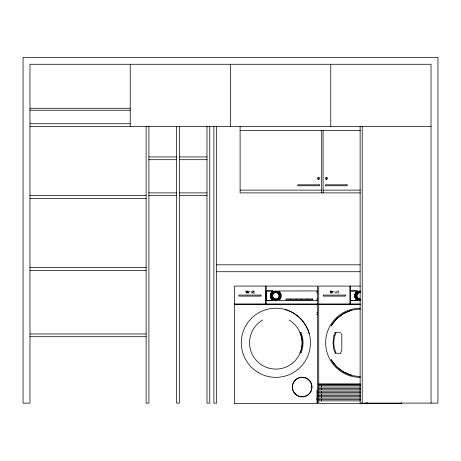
<?xml version="1.0" encoding="UTF-8"?>
<svg xmlns="http://www.w3.org/2000/svg" width="461" height="461" viewBox="0 0 461 461"><rect width="100%" height="100%" fill="white"/><g stroke="black" fill="none" stroke-linecap="round" stroke-linejoin="round"><path stroke-width="0.69" d="M252.703 292.234L252.19 292.96L251.159 292.764M279.994 296.872L280.075 296.227M280.081 296.896L280.161 296.296M247.09 291.058L246.698 292.407L246.312 291.058L245.742 291.058L246.341 292.966L247.061 292.966L247.661 291.058M331.453 291.058L331.061 292.407L330.675 291.058L330.105 291.058L330.704 292.966L331.424 292.966L332.024 291.058M300.14 352.774C302.981 346.574 302.981 339.002 300.14 332.802M300.97 352.774C303.718 346.563 303.718 339.014 300.97 332.802M251.562 291.652L252.063 291.559M335.925 291.652L336.426 291.559M272.088 293.582L272.514 293.173M356.451 293.582L356.808 293.121M356.526 293.628L356.877 293.173M336.887 292.764L335.522 292.764M340.742 352.717L341.808 350.51L341.808 335.049L341.013 333.084M253.51 291.704L254.051 291.646M337.873 291.704L338.414 291.646M351.524 310.311L343.422 313.664L336.455 319.006L331.113 325.967A33.624 33.624 0 0 1 360.231 309.164M254.184 291.018L253.366 291.058M338.547 291.018L337.729 291.058M29.965 108.283L130.233 108.283M29.965 110.237L130.233 110.237M29.965 123.744L130.054 123.744M29.965 126.51L431.035 126.51M240.106 130.659L360.306 130.659M148.903 156.936L176.563 156.936M179.329 156.936L206.989 156.936M148.903 159.702L176.563 159.702M179.329 159.702L206.989 159.702M240.106 190.128L321.703 190.128M323.086 190.128L360.306 190.128M148.903 192.894L176.563 192.894M179.329 192.894L206.989 192.894M360.306 192.894L240.106 192.894L240.106 126.51M29.965 195.66L146.137 195.66M148.903 195.66L176.563 195.66M179.329 195.66L206.989 195.66M29.965 198.426L146.137 198.426M216.67 264.81L360.012 264.81M29.965 267.576L146.137 267.576M29.965 270.342L146.137 270.342M216.67 271.725L360.012 271.725M360.496 286.085L318.741 286.085L318.741 403.64L401.721 403.64L401.721 402.614M266.187 290.926L273.166 290.926L271.955 291.853A5.532 5.532 0 0 0 271.955 299.679M317.358 290.926L278.634 290.977A5.532 5.532 0 0 1 278.634 300.555L317.358 300.607M350.55 290.926L357.529 290.926L356.272 291.807A5.595 5.595 0 0 0 356.272 299.725L357.338 300.543L350.614 300.543M350.614 290.989L357.338 290.989M247.759 291.26L248.323 291.26M332.122 291.26L332.686 291.26M316.667 291.617L317.358 291.617M316.667 292.902L317.358 292.902M253.51 292.966L252.945 292.966L252.945 291.058M254.057 292.966L254.622 292.966M332.686 292.966L332.122 292.966L332.122 291.68M334.548 292.966L335.112 292.966M337.308 292.966L337.873 292.966M338.42 292.966L338.985 292.966M316.667 298.97L317.358 298.97M316.667 300.272L317.358 300.272M272.975 300.543L266.251 300.543L266.251 290.989L272.975 290.989L271.909 291.807A5.595 5.595 0 0 0 271.909 299.725L273.166 300.607L266.187 300.607M350.55 300.607L357.529 300.607L356.318 299.679A5.532 5.532 0 0 1 356.318 291.853M234.378 304.064L317.358 304.064M318.741 304.064L360.496 304.064M234.378 304.237L317.358 304.237M318.741 304.237L360.231 304.237M316.667 312.858L317.358 312.858M316.667 314.287L317.358 314.287M334.893 332.283L340.425 332.283M299.967 332.802L301.35 332.802M29.965 333.96L146.137 333.96M29.965 336.726L146.137 336.726M299.967 352.774L301.35 352.774M334.893 353.276L341.117 353.276M318.741 383.932L360.416 383.932M318.741 384.278L360.341 384.278M319.081 384.624L359.995 384.624M318.741 385.661L360.49 385.661M318.741 387.044L360.49 387.044M318.741 388.427L360.49 388.427M318.741 389.81L360.49 389.81M318.741 391.193L360.49 391.193M318.741 392.576L360.49 392.576M318.741 393.959L360.49 393.959M318.741 395.342L360.49 395.342M318.741 396.725L360.49 396.725M318.741 398.108L360.49 398.108M316.667 398.2L317.358 398.2M316.667 399.491L317.358 399.491M318.741 399.491L360.49 399.491M318.741 400.874L360.49 400.874M334.231 291.519L333.539 291.709M249.868 291.519L249.176 291.709M248.565 292.891L248.9 292.971M284.812 309.389C296.521 312.737 305.914 322.135 309.262 333.839M351.524 375.26L343.416 371.9L336.449 366.558L331.107 359.592A33.624 33.624 0 0 0 360.231 376.412M357.552 299.051L358.093 299.466M273.189 299.051L273.73 299.466A4.27 4.27 0 0 0 280.138 295.766A4.27 4.27 0 0 0 273.73 292.067A4.27 4.27 0 0 0 273.73 299.466M273.621 299.494L273.684 299.546A4.362 4.362 0 0 0 280.23 295.766A4.362 4.362 0 0 0 273.684 291.986A4.362 4.362 0 0 0 273.684 299.546M289.024 319.997C301.264 326.964 305.776 343.791 298.653 355.944A26.317 26.317 0 0 1 257.261 361.395A26.317 26.317 0 0 1 262.707 319.997M431.035 403.11L431.035 64.275L29.965 64.275L29.965 403.11L23.05 403.11L23.05 57.36L437.95 57.36L437.95 403.11L360.127 403.11L360.127 126.51M367.146 402.614L367.146 403.629M366.8 402.614L366.8 403.629M362.219 126.51L362.219 403.11M350.55 286.085L350.55 304.064M349.859 286.085L349.859 304.064M330.768 64.275L330.768 126.51M326.463 177.266L326.463 179.341M323.086 130.659L323.086 192.894M321.703 130.659L321.703 192.894M321.507 385.661L321.507 387.044M321.507 388.427L321.507 389.81M321.507 391.193L321.507 392.576M321.507 393.959L321.507 395.342M321.507 396.725L321.507 398.108M321.507 399.491L321.507 400.874M318.522 177.266L318.522 179.341M317.012 390.156L317.012 403.294M266.187 286.085L266.187 304.064M265.496 286.085L265.496 304.064M248.323 291.68L248.323 292.966L247.759 292.966L247.759 291.68M230.5 64.275L230.5 126.51M216.67 126.51L216.67 403.11L213.904 403.11L213.904 126.51M209.755 126.51L209.755 403.11L206.989 403.11L206.989 126.51M179.329 126.51L179.329 403.11L176.563 403.11L176.563 126.51M148.903 126.51L148.903 403.11L146.137 403.11L146.137 126.51M130.233 64.275L130.233 126.51M360.231 300.036A4.27 4.27 0 0 1 355.955 295.766A4.27 4.27 0 0 1 360.231 291.49M360.231 299.033A3.267 3.267 0 0 1 356.958 295.766A3.267 3.267 0 0 1 360.231 292.499M360.231 300.607A4.841 4.841 0 0 1 355.391 295.766A4.841 4.841 0 0 1 360.231 290.926M360.231 299.154A3.388 3.388 0 0 1 356.837 295.766A3.388 3.388 0 0 1 360.231 292.372M360.231 300.128A4.362 4.362 0 0 1 355.863 295.766A4.362 4.362 0 0 1 360.231 291.404M360.231 377.363A34.575 34.575 0 0 1 325.656 342.788A34.575 34.575 0 0 1 360.231 308.213M333.908 335.729L332.98 342.782L333.908 349.83L335.124 352.763L335.954 352.763C333.113 346.568 333.113 338.991 335.954 332.796L335.124 332.796L333.908 335.729M319.421 184.803L297.708 184.803L297.708 185.771L319.421 185.771L319.421 184.803M347.081 184.803L325.368 184.803L325.368 185.771L347.081 185.771L347.081 184.803M317.358 286.085L234.378 286.085L234.378 403.64L317.358 403.64L317.358 286.085M261.001 295.075L238.873 295.075L238.873 296.112L261.001 296.112L261.001 295.075M345.364 295.075L323.236 295.075L323.236 296.112L345.364 296.112L345.364 295.075M290.666 298.941L285.958 298.941L285.958 299.852L290.666 299.852L290.666 298.941M296.198 298.941L291.49 298.941L291.49 299.852L296.198 299.852L296.198 298.941M301.73 298.941L297.022 298.941L297.022 299.852L301.73 299.852L301.73 298.941M307.262 298.941L302.554 298.941L302.554 299.852L307.262 299.852L307.262 298.941M312.794 298.941L308.086 298.941L308.086 299.852L312.794 299.852L312.794 298.941M318.004 179.202A1.037 1.037 0 0 0 319.559 178.303A1.037 1.037 0 0 0 318.004 177.404A1.037 1.037 0 0 0 318.004 179.202M325.944 179.202A1.037 1.037 0 0 0 327.5 178.303A1.037 1.037 0 0 0 325.944 177.404A1.037 1.037 0 0 0 325.944 179.202M274.232 298.595A3.267 3.267 0 0 0 279.135 295.766A3.267 3.267 0 0 0 274.232 292.937A3.267 3.267 0 0 0 274.232 298.595M274.168 298.699A3.388 3.388 0 0 0 279.257 295.766A3.388 3.388 0 0 0 274.168 292.827A3.388 3.388 0 0 0 274.168 298.699M258.581 372.73A34.575 34.575 0 0 0 310.443 342.788A34.575 34.575 0 0 0 258.581 312.846A34.575 34.575 0 0 0 258.581 372.73M295.173 394.011A9.86 9.86 0 0 0 311.665 389.597A9.86 9.86 0 0 0 299.592 377.524A9.86 9.86 0 0 0 295.173 394.011M295.271 393.913A9.716 9.716 0 0 0 311.527 389.557A9.716 9.716 0 0 0 299.627 377.663A9.716 9.716 0 0 0 295.271 393.913M273.448 299.955A4.841 4.841 0 0 0 280.709 295.766A4.841 4.841 0 0 0 273.448 291.571A4.841 4.841 0 0 0 273.448 299.955"/></g></svg>
